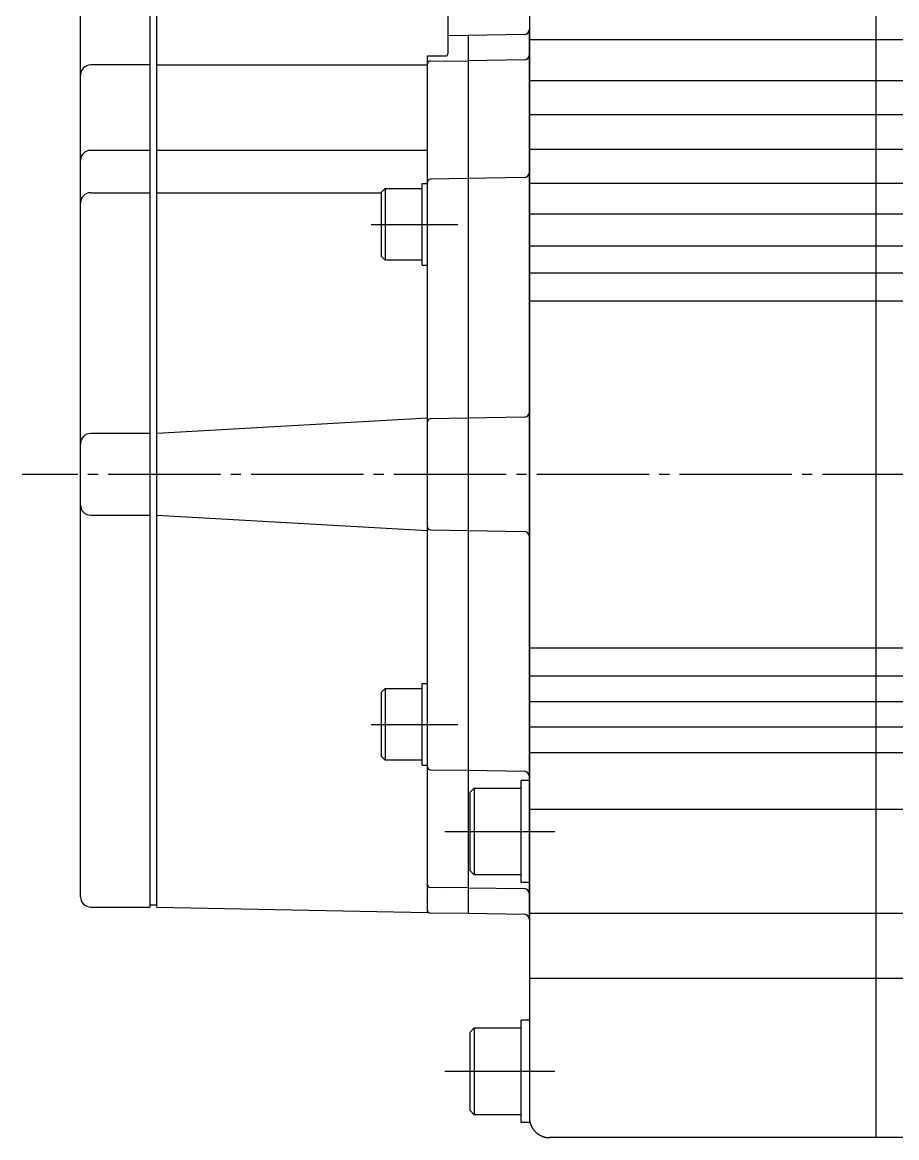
# Model space of a CAD drawing. Extents: x 0 to 661, y 0 to 384.
# Drawn here: x 177.7 to 263.4, y 198 to 307.3 of the extents above; entities that cross this region are included whole.
import ezdxf

# ---------------------------------------------------------------- set-up
doc = ezdxf.new("R2010")
doc.units = 0
doc.linetypes.add('DASH_CENTER', pattern=[14, 11, -1, 1, -1])
doc.layers.get('0').update_dxf_attribs({"linetype": 'CONTINUOUS'})

msp = doc.modelspace()

# ---------------------------------------------------------------- linework, layer by layer
at = {"color": 7, "linetype": 'CONTINUOUS'}
for p, q in [((261.39, 198.02), (261.39, 328.02)), ((227.39, 326.02), (227.39, 199.52)), ((190.19, 313.02), (190.19, 220.62)), ((190.89, 220.62), (190.89, 313.02)), ((219.39, 312.02), (219.39, 304.22)), ((183.39, 221.62), (183.39, 310.31)), ((219.39, 306.05), (221.39, 306.02)), ((226.9, 306.12), (221.39, 306.02)), ((227.39, 219.41), (227.39, 306.62)), ((221.39, 306.02), (221.39, 234.02)), ((227.39, 305.62), (347.89, 305.62)), ((217.39, 220.09), (217.39, 304.02)), ((217.39, 304.02), (219.19, 304.02)), ((190.19, 303.14), (184.39, 303.14)), ((190.89, 303.14), (217.39, 303.14)), ((217.68, 303.52), (219.39, 303.55)), ((219.39, 303.55), (221.39, 303.52)), ((226.9, 303.63), (221.39, 303.53)), ((227.39, 301.6), (347.89, 301.6)), ((227.39, 300.52), (227.39, 263.02)), ((221.39, 297.52), (221.39, 220.01)), ((227.39, 298.29), (347.89, 298.29)), ((190.19, 294.77), (184.39, 294.77)), ((217.39, 294.77), (190.89, 294.77)), ((227.39, 294.87), (347.89, 294.87)), ((226.9, 292.11), (217.68, 291.95)), ((227.39, 276.02), (227.39, 292.02)), ((213.24, 291.02), (212.89, 290.67)), ((213.24, 291.02), (213.24, 284.02)), ((213.24, 291.02), (216.89, 291.02)), ((216.89, 283.52), (216.89, 291.52)), ((216.89, 291.52), (217.39, 291.52)), ((227.39, 291.56), (347.89, 291.56)), ((184.39, 290.62), (190.19, 290.62)), ((190.89, 290.62), (212.89, 290.62)), ((212.89, 284.37), (212.89, 290.67)), ((227.39, 288.56), (347.89, 288.56)), ((227.39, 285.4), (347.89, 285.4)), ((212.89, 284.37), (213.24, 284.02)), ((216.89, 284.02), (213.24, 284.02)), ((216.89, 283.52), (217.39, 283.52)), ((227.39, 282.77), (347.89, 282.77)), ((227.39, 280.02), (347.89, 280.02)), ((217.39, 268.52), (190.89, 267.02)), ((226.9, 268.61), (217.68, 268.45)), ((190.19, 267.02), (184.39, 267.02)), ((227.39, 263.02), (227.39, 225.52)), ((184.39, 259.02), (190.19, 259.02)), ((190.89, 259.02), (217.39, 257.52)), ((217.68, 257.58), (226.9, 257.42)), ((227.39, 234.02), (227.39, 250.02)), ((227.39, 243.27), (227.39, 246.02)), ((227.39, 246.02), (343.39, 246.02)), ((227.39, 240.77), (227.39, 243.27)), ((227.39, 243.27), (343.39, 243.27)), ((213.24, 242.02), (212.89, 241.67)), ((212.89, 235.37), (212.89, 241.67)), ((213.24, 242.02), (216.89, 242.02)), ((213.24, 242.02), (213.24, 235.02)), ((216.89, 242.52), (217.39, 242.52)), ((216.89, 234.52), (216.89, 242.52)), ((227.39, 238.27), (227.39, 240.77)), ((227.39, 240.77), (343.39, 240.77)), ((227.39, 235.77), (227.39, 238.27)), ((227.39, 238.27), (343.39, 238.27)), ((212.89, 235.37), (213.24, 235.02)), ((216.89, 235.02), (213.24, 235.02)), ((227.39, 230.22), (227.39, 235.77)), ((227.39, 235.77), (343.39, 235.77)), ((216.89, 234.52), (217.39, 234.52)), ((217.68, 234.08), (221.39, 234.02)), ((221.39, 234.02), (226.9, 233.92)), ((221.39, 234.02), (221.39, 228.52)), ((227.39, 233.02), (226.59, 233.02)), ((226.59, 223.02), (226.59, 233.02)), ((221.99, 232.27), (221.59, 231.87)), ((221.99, 232.27), (221.59, 231.87)), ((221.59, 224.17), (221.59, 231.87)), ((221.59, 224.17), (221.59, 231.87)), ((221.99, 232.27), (221.99, 223.77)), ((221.99, 232.27), (226.59, 232.27)), ((221.99, 232.27), (221.99, 223.77)), ((221.99, 232.27), (226.59, 232.27)), ((226.59, 228.02), (226.59, 232.27)), ((226.59, 228.02), (226.59, 232.27)), ((227.39, 230.22), (343.39, 230.22)), ((226.59, 223.77), (226.59, 228.02)), ((226.59, 223.77), (226.59, 228.02)), ((227.39, 225.52), (227.39, 223.07)), ((221.59, 224.17), (221.99, 223.77)), ((221.59, 224.17), (221.99, 223.77)), ((226.59, 223.77), (221.99, 223.77)), ((226.59, 223.77), (221.99, 223.77)), ((227.39, 223.02), (226.59, 223.02)), ((227.39, 223.07), (227.39, 222.72)), ((219.39, 222.5), (217.68, 222.53)), ((221.39, 222.53), (219.39, 222.5)), ((221.39, 222.51), (226.9, 222.42)), ((190.19, 220.82), (190.89, 220.82)), ((184.39, 220.62), (190.19, 220.62)), ((190.89, 220.62), (217.39, 220.09)), ((219.39, 219.98), (217.68, 220.01)), ((221.39, 220.02), (219.39, 219.98)), ((221.39, 220.01), (226.9, 219.91)), ((227.39, 220.02), (347.89, 220.02)), ((347.89, 213.61), (227.39, 213.61)), ((226.59, 199.52), (226.59, 209.52)), ((227.39, 209.52), (226.59, 209.52)), ((221.99, 208.77), (221.59, 208.37)), ((221.99, 208.77), (221.59, 208.37)), ((221.59, 200.67), (221.59, 208.37)), ((221.59, 200.67), (221.59, 208.37)), ((221.99, 208.77), (226.59, 208.77)), ((221.99, 208.77), (221.99, 200.27)), ((221.99, 208.77), (226.59, 208.77)), ((221.99, 208.77), (221.99, 200.27)), ((226.59, 204.52), (226.59, 208.77)), ((226.59, 204.52), (226.59, 208.77)), ((226.59, 200.27), (226.59, 204.52)), ((226.59, 200.27), (226.59, 204.52)), ((221.59, 200.67), (221.99, 200.27)), ((221.59, 200.67), (221.99, 200.27)), ((226.59, 200.27), (221.99, 200.27)), ((226.59, 200.27), (221.99, 200.27)), ((227.39, 199.52), (226.59, 199.52)), ((348.89, 198.02), (229.39, 198.02))]:
    msp.add_line(p, q, dxfattribs=at)
at = {"color": 1, "linetype": 'DASH_CENTER'}
for p, q in [((211.89, 287.52), (220.39, 287.52)), ((435.12, 263.02), (177.69, 263.02)), ((211.89, 238.52), (220.39, 238.52)), ((219.09, 228.02), (229.89, 228.02)), ((219.09, 204.52), (229.89, 204.52))]:
    msp.add_line(p, q, dxfattribs=at)
at = {"color": 7, "linetype": 'CONTINUOUS'}
msp.add_polyline3d([(227.39, 200.02, 0), (227.39, 199.99, 0), (227.39, 199.97, 0), (227.39, 199.94, 0), (227.39, 199.92, 0), (227.39, 199.89, 0), (227.39, 199.87, 0), (227.4, 199.84, 0), (227.4, 199.82, 0), (227.4, 199.79, 0), (227.4, 199.77, 0), (227.41, 199.75, 0), (227.41, 199.72, 0), (227.41, 199.7, 0), (227.42, 199.67, 0), (227.42, 199.65, 0), (227.43, 199.62, 0), (227.43, 199.6, 0), (227.44, 199.58, 0), (227.44, 199.55, 0), (227.45, 199.53, 0), (227.46, 199.51, 0), (227.46, 199.48, 0), (227.47, 199.46, 0), (227.47, 199.44, 0), (227.48, 199.41, 0), (227.49, 199.39, 0), (227.5, 199.37, 0), (227.51, 199.34, 0), (227.51, 199.32, 0), (227.52, 199.3, 0), (227.53, 199.27, 0), (227.54, 199.25, 0), (227.55, 199.23, 0), (227.56, 199.21, 0), (227.57, 199.18, 0), (227.58, 199.16, 0), (227.59, 199.14, 0), (227.6, 199.12, 0), (227.61, 199.09, 0), (227.62, 199.07, 0), (227.64, 199.05, 0), (227.65, 199.03, 0), (227.66, 199.01, 0), (227.67, 198.99, 0), (227.69, 198.97, 0), (227.7, 198.95, 0), (227.71, 198.93, 0), (227.73, 198.9, 0), (227.74, 198.88, 0), (227.75, 198.86, 0), (227.77, 198.84, 0), (227.78, 198.82, 0), (227.8, 198.81, 0), (227.81, 198.78, 0), (227.83, 198.77, 0), (227.84, 198.75, 0), (227.86, 198.73, 0), (227.88, 198.71, 0), (227.89, 198.69, 0), (227.91, 198.67, 0), (227.92, 198.65, 0), (227.94, 198.64, 0), (227.96, 198.62, 0), (227.97, 198.6, 0), (227.99, 198.58, 0), (228.01, 198.57, 0), (228.03, 198.55, 0), (228.05, 198.53, 0), (228.06, 198.52, 0), (228.08, 198.5, 0), (228.1, 198.49, 0), (228.12, 198.47, 0), (228.14, 198.45, 0), (228.16, 198.44, 0), (228.18, 198.42, 0), (228.2, 198.41, 0), (228.22, 198.4, 0), (228.24, 198.38, 0), (228.26, 198.37, 0), (228.28, 198.35, 0), (228.3, 198.34, 0), (228.32, 198.33, 0), (228.34, 198.31, 0), (228.36, 198.3, 0), (228.38, 198.29, 0), (228.4, 198.28, 0), (228.43, 198.26, 0), (228.45, 198.25, 0), (228.47, 198.24, 0), (228.49, 198.23, 0), (228.51, 198.22, 0), (228.53, 198.21, 0), (228.56, 198.2, 0), (228.58, 198.19, 0), (228.6, 198.18, 0), (228.62, 198.17, 0), (228.65, 198.16, 0), (228.67, 198.15, 0), (228.69, 198.14, 0), (228.72, 198.13, 0), (228.74, 198.12, 0), (228.76, 198.12, 0), (228.78, 198.11, 0), (228.81, 198.1, 0), (228.83, 198.09, 0), (228.86, 198.09, 0), (228.88, 198.08, 0), (228.9, 198.07, 0), (228.93, 198.07, 0), (228.95, 198.06, 0), (228.97, 198.06, 0), (229, 198.05, 0), (229.02, 198.05, 0), (229.05, 198.04, 0), (229.07, 198.04, 0), (229.1, 198.04, 0), (229.12, 198.03, 0), (229.14, 198.03, 0), (229.17, 198.03, 0), (229.19, 198.03, 0), (229.22, 198.02, 0), (229.24, 198.02, 0), (229.27, 198.02, 0), (229.29, 198.02, 0), (229.31, 198.02, 0), (229.34, 198.02, 0), (229.37, 198.02, 0), (229.39, 198.02, 0)], dxfattribs=at)
for centre, radius, start, end in [((226.89, 306.62), 0.5, 271, 0), ((219.19, 304.22), 0.2, 270, 0), ((226.89, 304.13), 0.5, 271, 0), ((184.39, 302.14), 1, 90, 180), ((217.69, 303.22), 0.3, 91, 180), ((184.39, 293.77), 1, 90, 180), ((217.69, 291.65), 0.3, 91, 180), ((226.89, 292.61), 0.5, 271, 0), ((184.39, 289.62), 1, 90, 180), ((226.89, 269.11), 0.5, 271, 0), ((217.69, 268.15), 0.3, 91, 180), ((184.39, 266.02), 1, 90, 180), ((184.39, 260.02), 1, 180, 270), ((217.69, 257.88), 0.3, 180, 269), ((226.89, 256.92), 0.5, 0, 89), ((217.69, 234.38), 0.3, 180, 269), ((226.89, 233.42), 0.5, 360, 89), ((217.69, 222.83), 0.3, 180, 269), ((226.89, 221.92), 0.5, 360, 89), ((184.39, 221.62), 1, 180, 270), ((217.69, 220.31), 0.3, 180, 269), ((226.89, 219.41), 0.5, 0, 89)]:
    msp.add_arc(centre, radius, start, end, dxfattribs=at)

doc.saveas('drawing.dxf')
